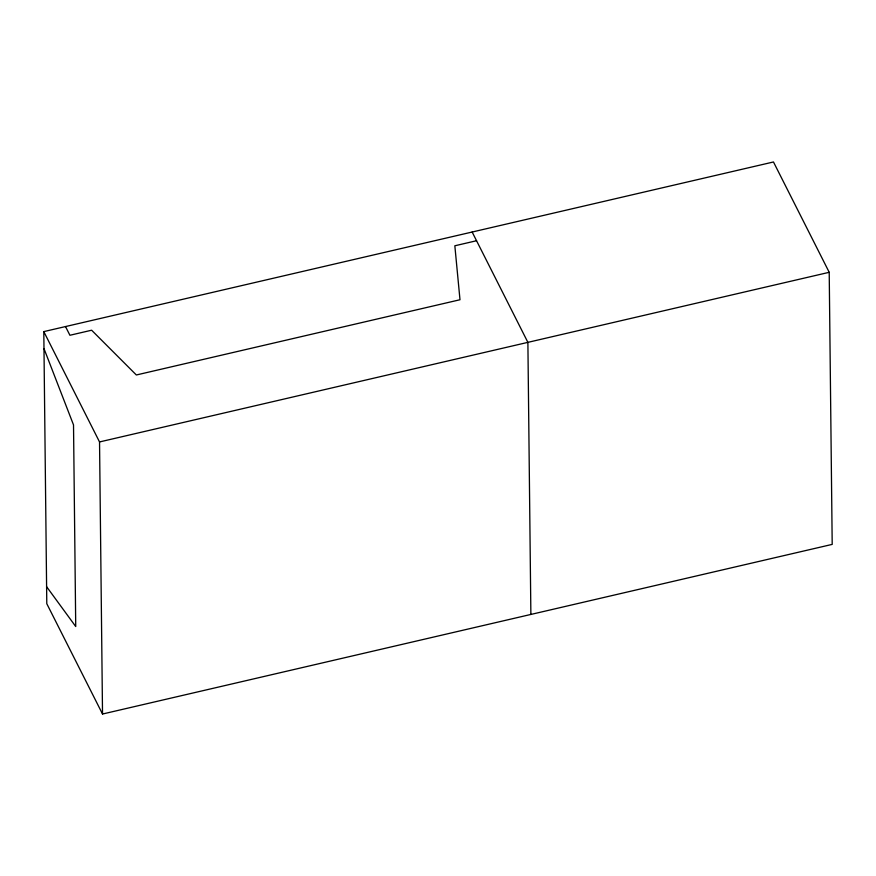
<?xml version="1.0" encoding="UTF-8"?>
<svg xmlns="http://www.w3.org/2000/svg" width="876" height="876" viewBox="0 0 876 876"><rect width="100%" height="100%" fill="white"/><g stroke="black" fill="none" stroke-linecap="round" stroke-linejoin="round"><path stroke-width="1.31" d="M43.8 331.61L773.475 161.972L829.211 272.305L832.2 544.39L102.525 714.028L46.789 603.695L43.8 331.61L99.535 441.942L102.525 714.028M476.555 240.736L454.841 245.784L459.988 299.745L136.349 374.983L91.63 330.219L69.916 335.267L65.514 326.562M99.535 441.942L829.211 272.305M46.603 586.69L75.73 626.526L73.518 424.915L43.986 348.615M472.153 232.03L527.889 342.363L530.878 614.437"/></g></svg>
